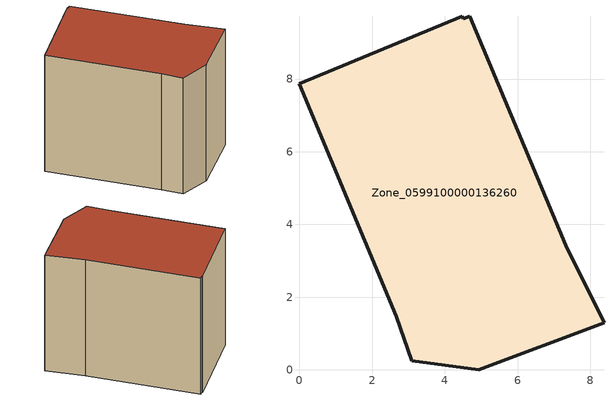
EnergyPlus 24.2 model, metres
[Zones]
Zone_0599100000136260
 floor ground (C_G): 0,7.87 4.47,9.73 4.5,9.65 4.68,9.73 7.33,3.42 8.38,1.3 4.93,0 3.09,0.25 2.67,1.48 z0
 wall outside (C_F): 3.09,0.25 4.93,0 8.38,1.3 7.33,3.42 4.68,9.73 4.5,9.65 4.47,9.73 0,7.87 2.67,1.48 3.09,0.25 z0:8.15
 roof outside (C_R): 4.47,9.73 0,7.87 2.67,1.48 3.09,0.25 4.93,0 8.38,1.3 7.33,3.42 4.68,9.73 4.5,9.65 z8.15
[BUILDING]
Pand.0599100000136260: North Axis=0; Terrain=City; Loads Convergence Tolerance Value=0.04; Temperature Convergence Tolerance Value=0.4; Solar Distribution=FullExterior; Maximum Number of Warmup Days=25; Minimum Number of Warmup Days=1
[Site:Location]
Rotterdam.The.Hague.AP_ZH_NLD Design_Conditions: Latitude=51.96; Longitude=4.45; Time Zone=1; Elevation=-4.5
[SITE:GROUNDTEMPERATURE:BUILDINGSURFACE]
18, 18, 18, 18, 18, 18, 18, 18, 18, 18, 18, 18
[MATERIAL] Thermal Absorptance=0.9; Solar Absorptance=0.7; Visible Absorptance=0.7
Name | Roughness | Thickness | Conductivity | Density | Specific Heat
G.TI.1946 | MediumSmooth | 0.15 | 1 | 540 | 1210
F.TI.1946 | Rough | 0.3 | 0.857143 | 1920 | 840
R.TI.1946 | MediumRough | 0.2 | 0.1 | 1500 | 1000
[CONSTRUCTION]
C_G: G.TI.1946
C_F: F.TI.1946
C_R: R.TI.1946
[ZONE]
Zone_0599100000136260: Type=1; Multiplier=1; Ceiling Height=Autocalculate; Volume=Autocalculate; Floor Area=autocalculate; Part of Total Floor Area=Yes
[ZONEINFILTRATION:DESIGNFLOWRATE]
Infil_Zone_0599100000136260: Zone or ZoneList or Space or SpaceList=Zone_0599100000136260; Schedule=AlwaysOn; Design Flow Rate Calculation Method=Flow/Area; Flow Rate per Floor Area=0.003; Constant Term Coefficient=1; Temperature Term Coefficient=0; Velocity Term Coefficient=0; Velocity Squared Term Coefficient=0
[HVACTEMPLATE:ZONE:IDEALLOADSAIRSYSTEM]
Zone_0599100000136260: Maximum Heating Supply Air Temperature=50; Minimum Cooling Supply Air Temperature=13; Maximum Heating Supply Air Humidity Ratio=0.0156; Minimum Cooling Supply Air Humidity Ratio=0.0077; Heating Limit=NoLimit; Cooling Limit=NoLimit; Dehumidification Control Type=ConstantSensibleHeatRatio; Cooling Sensible Heat Ratio=0.7; Dehumidification Setpoint=60; Humidification Control Type=None; Humidification Setpoint=30; Outdoor Air Method=None; Outdoor Air Flow Rate per Person=0.00944; Outdoor Air Flow Rate per Zone Floor Area=0; Outdoor Air Flow Rate per Zone=0; Demand Controlled Ventilation Type=None; Outdoor Air Economizer Type=NoEconomizer; Heat Recovery Type=None; Sensible Heat Recovery Effectiveness=0.7; Latent Heat Recovery Effectiveness=0.65
[ZONECONTROL:THERMOSTAT]
ThermostatControl_Zone_0599100000136260: Zone or ZoneList=Zone_0599100000136260; Control Type Schedule=DualSetpointControlType; Control 1=Thermostat_Zone_0599100000136260; Temperature Difference Between Cutout And Setpoint=0
[THERMOSTATSETPOINT:DUALSETPOINT]
Thermostat_Zone_0599100000136260: Heating Setpoint Temperature Schedule=HeatingSetpoint_Zone_0599100000136260; Cooling Setpoint Temperature Schedule=CoolingSetpoint_Zone_0599100000136260
[SCHEDULE:COMPACT]
HeatingSetpoint_Zone_0599100000136260: Through: 12/31, For: AllDays, Until: 24:00, 21
CoolingSetpoint_Zone_0599100000136260: Through: 12/31, For: AllDays, Until: 24:00, 24
DualSetpointControlType: Through: 12/31, For: AllDays, Until: 24:00, 4
AlwaysOn: Through: 12/31, For: AllDays, Until: 24:00, 1
